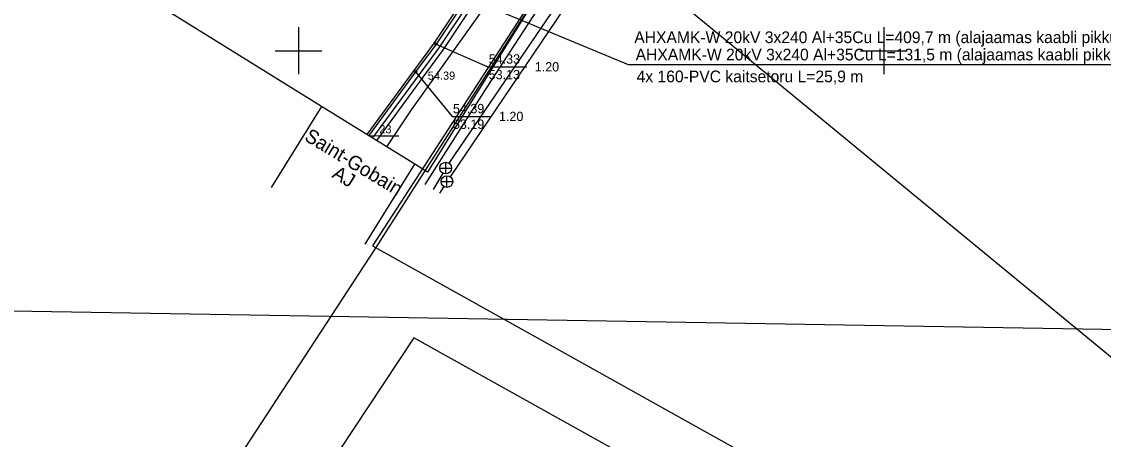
# Model space of a CAD drawing. Extents: x 641584 to 642110, y 6457374 to 6457909.
# Drawn here: x 641826.4 to 641918.8, y 6457516.8 to 6457552.5 of the extents above; entities that cross this region are included whole.
import ezdxf

# ---------------------------------------------------------------- set-up
doc = ezdxf.new("R2010")
doc.units = 0
for name, color, linetype in [('ABIJOONIS', 7, 'Continuous'), ('HOONE', 7, 'Continuous'), ('KKAEV', 7, 'Continuous'), ('KORGUS', 7, 'Continuous'), ('KPKAABEL', 7, 'Continuous'), ('KTRASS', 7, 'Continuous'), ('MOOTMPUNKT', 7, 'Continuous'), ('PIIR', 7, 'Continuous'), ('SKKAEV', 7, 'Continuous'), ('SKTRASS', 7, 'Continuous'), ('TEE', 7, 'Continuous'), ('VORK', 7, 'Continuous'), ('VORMISTUS', 7, 'Continuous')]:
    doc.layers.add(name, color=color, linetype=linetype)

# ---------------------------------------------------------------- blocks, each defined once
blk = doc.blocks.new('RING02')
at = {"layer": 'KORGUS'}
blk.add_circle((0, 0), 0.2, dxfattribs=at)
blk = doc.blocks.new('KAKAEV')
at = {"layer": 'KKAEV'}
for p, q in [((-1, 0), (1, 0)), ((0, -1), (0, 1))]:
    blk.add_line(p, q, dxfattribs=at)
blk.add_circle((0, 0), 1, dxfattribs=at)
blk = doc.blocks.new('VKORIS')
at = {"layer": 'VORK'}
for p, q in [((0, 4), (0, -4)), ((-4, 0), (4, 0))]:
    blk.add_line(p, q, dxfattribs=at)

msp = doc.modelspace()

# ---------------------------------------------------------------- linework, layer by layer
at = {"layer": 'ABIJOONIS'}
msp.add_lwpolyline([(641856.008, 6457542.745), (641856.924, 6457542.731), (641858.562, 6457542.731)], dxfattribs=at)
at = {"layer": 'HOONE'}
for points in [[(641851.972, 6457545.248), (641779.874, 6457589.949), (641778.331, 6457587.505)], [(641855.687, 6457533.466), (641859.932, 6457540.312), (641851.972, 6457545.248), (641847.659, 6457538.318)]]:
    msp.add_lwpolyline(points, dxfattribs=at)
at = {"layer": 'KPKAABEL'}
for points in [[(641857.536, 6457541.784), (641859.65, 6457544.95), (641870.73, 6457560.5), (641871.37, 6457562.41), (641871.19, 6457564.96), (641870.59, 6457567.56), (641867.42, 6457570.76), (641855.01, 6457579.27), (641847.69, 6457584.05), (641838.95, 6457590.12), (641832.02, 6457594.44), (641824.6, 6457599.75), (641816.91, 6457604.56), (641809.47, 6457608.89), (641807.2, 6457610.87), (641806.49, 6457612.61), (641808.009, 6457621.536)], [(641899.03, 6457610.514), (641897.853, 6457608.788), (641896.631, 6457607.056), (641895.206, 6457604.933), (641894.214, 6457603.441), (641892.596, 6457601.153), (641891.309, 6457599.468), (641890.325, 6457598.12), (641887.977, 6457594.706), (641886.424, 6457592.34), (641885.194, 6457590.322), (641882.632, 6457585.911), (641880.316, 6457581.342), (641877.818, 6457576.963), (641875.265, 6457572.439), (641873.736, 6457569.762), (641872.077, 6457566.308), (641870.763, 6457563.979), (641869.819, 6457562.644), (641866.921, 6457558.328), (641861.752, 6457550.568), (641860.011, 6457548.197), (641856.008, 6457542.745)], [(641814.866, 6457608.145), (641826.947, 6457599.83), (641838.592, 6457592.211), (641847.221, 6457586.735), (641852.841, 6457583.844), (641857.867, 6457581.519), (641862.829, 6457580.037), (641865.469, 6457578.82), (641868.434, 6457577.103), (641874.401, 6457573.765), (641874.85, 6457573.356), (641875.098, 6457572.575), (641873.559, 6457569.855), (641871.9, 6457566.401), (641870.594, 6457564.086), (641869.654, 6457562.757), (641866.755, 6457558.439), (641861.588, 6457550.683), (641859.85, 6457548.315), (641855.837, 6457542.851)], [(641870.594, 6457564.086), (641869.654, 6457562.757), (641866.755, 6457558.439), (641861.588, 6457550.683), (641859.85, 6457548.315), (641855.837, 6457542.851)], [(641870.763, 6457563.979), (641869.819, 6457562.644), (641866.921, 6457558.328), (641861.752, 6457550.568), (641860.011, 6457548.197), (641856.008, 6457542.745)], [(641871.061, 6457563.749), (641870.117, 6457562.414), (641867.219, 6457558.098), (641862.05, 6457550.338), (641860.309, 6457547.967), (641856.329, 6457542.546)], [(641871.371, 6457563.518), (641870.427, 6457562.183), (641867.529, 6457557.867), (641862.36, 6457550.107), (641860.619, 6457547.736), (641856.658, 6457542.342)], [(641864.447, 6457554.548), (641878.174, 6457548.815), (641924.686, 6457548.815)], [(641861.752, 6457550.568), (641866.185, 6457548.626), (641869.518, 6457548.626)], [(641860.011, 6457548.197), (641863.13, 6457544.391), (641866.463, 6457544.391)]]:
    msp.add_lwpolyline(points, dxfattribs=at)
at = {"layer": 'KTRASS'}
for p, q in [((641876.95, 6457561.172), (641862.858, 6457540.391)), ((641862.324, 6457539.546), (641861.51, 6457538.157))]:
    msp.add_line(p, q, dxfattribs=at)
at = {"layer": 'PIIR'}
msp.add_lwpolyline([(641657.77, 6457612.9), (641701.89, 6457709.56), (641802.92, 6457663.64), (641804.25, 6457663.04), (641777.44, 6457619.71), (641842.97, 6457578.89), (641847.39, 6457582.79), (641874.2, 6457560.75), (641856.56, 6457533.11), (641837.49, 6457503.95), (641828, 6457505.98), (641818.2, 6457505.03), (641809.61, 6457500.93), (641802.14, 6457493.02), (641778.8, 6457455.84), (641767.38, 6457463.25), (641764.23, 6457464.96), (641751.07, 6457473.17), (641744.24, 6457462.13), (641649.31, 6457520.03), (641663.44, 6457540.18), (641670.02, 6457549.58), (641689.99, 6457604.4), (641657.81, 6457612.97)], dxfattribs=at)
msp.add_lwpolyline([(641874.26, 6457560.97), (641872.99, 6457559.03), (641856.33, 6457533.33), (641891.07, 6457513.96), (641896.71, 6457509.75), (641893.8, 6457505.76), (641888.04, 6457509.77), (641859.85, 6457525.49), (641843.08, 6457500.14), (641951.08, 6457432.5), (641956.86, 6457426.64), (641961.26, 6457417.07), (641962.23, 6457408.79), (641960.09, 6457400.92), (641945.56, 6457376.13), (641949.82, 6457373.51), (641969.43, 6457405.55), (641994.99, 6457447.44), (641974.06, 6457478.87)], close=True, dxfattribs=at)
at = {"layer": 'SKTRASS'}
for p, q in [((641876.802, 6457559.722), (641862.958, 6457539.24)), ((641862.41, 6457538.404), (641862.044, 6457537.827))]:
    msp.add_line(p, q, dxfattribs=at)
at = {"layer": 'TEE'}
for points in [[(641878.876, 6457601.813), (641878.775, 6457598.038), (641880.369, 6457583.478), (641876.926, 6457571.312), (641875.736, 6457559.188), (641872.046, 6457556.054), (641866.032, 6457546.788), (641860.793, 6457538.588)], [(641860.607, 6457567.986), (641873.619, 6457559.887), (641861.016, 6457539.638), (641859.932, 6457540.312)]]:
    msp.add_lwpolyline(points, dxfattribs=at)
at = {"layer": 'VORMISTUS'}
msp.add_lwpolyline([(641754.362, 6457528.962), (641759.179, 6457813.922), (641964.15, 6457810.457), (641959.333, 6457525.498)], close=True, dxfattribs=at)

# ---------------------------------------------------------------- block references
at = {"layer": 'KKAEV', "xscale": 0.5, "yscale": 0.5}
msp.add_blockref('KAKAEV', (641862.577, 6457539.977), dxfattribs=at)
at = {"layer": 'MOOTMPUNKT', "xscale": 0.5, "yscale": 0.5}
for p in [(641861.752, 6457550.568), (641860.011, 6457548.197)]:
    msp.add_blockref('RING02', p, dxfattribs=at)
at = {"layer": 'SKKAEV', "xscale": 0.5, "yscale": 0.5}
msp.add_blockref('KAKAEV', (641862.678, 6457538.826), dxfattribs=at)
at = {"layer": 'VORK', "xscale": 0.5, "yscale": 0.5}
for p in [(641850, 6457550), (641900, 6457550)]:
    msp.add_blockref('VKORIS', p, dxfattribs=at)

# ---------------------------------------------------------------- texts
at = {"layer": 'ABIJOONIS'}
msp.add_text(' 23', height=0.7, dxfattribs=at).set_placement((641856.642, 6457542.948))
at = {"layer": 'HOONE'}
for s, p in [('Saint-Gobain', (641850.422, 6457542.402)), ('AJ', (641852.777, 6457539.225))]:
    msp.add_text(s, height=1.2, rotation=328.83343, dxfattribs=at).set_placement(p)
at = {"layer": 'KORGUS'}
msp.add_text('54.39', height=0.7, dxfattribs=at).set_placement((641861.044, 6457547.521))
at = {"layer": 'KPKAABEL'}
for s, height, p in [('AHXAMK-W 20kV 3x240 Al+35Cu L=409,7 m (alajaamas kaabli pikkus 20m)', 1, (641878.688, 6457550.65)), ('AHXAMK-W 20kV 3x240 Al+35Cu L=131,5 m (alajaamas kaabli pikkus 15m)', 1, (641878.802, 6457549.172)), ('54.33', 0.8, (641866.252, 6457548.893)), ('4x 160-PVC kaitsetoru L=25,9 m', 1, (641878.887, 6457547.304)), ('54.39', 0.8, (641863.197, 6457544.658))]:
    msp.add_text(s, height=height, dxfattribs=at).set_placement(p)
for s, p in [('53.13', (641866.252, 6457547.56)), ('1.20', (641870.185, 6457548.226)), ('1.20', (641867.13, 6457543.991)), ('53.19', (641863.197, 6457543.325))]:
    msp.add_text(s, height=0.8, rotation=360, dxfattribs=at).set_placement(p)

doc.saveas('drawing.dxf')
